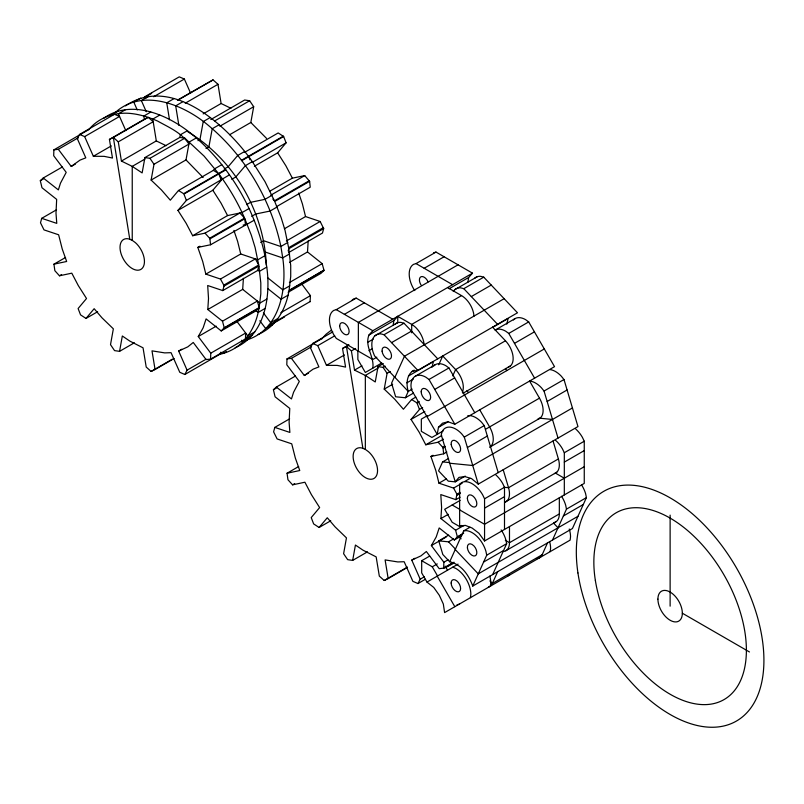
<?xml version="1.0" encoding="UTF-8"?>
<svg xmlns="http://www.w3.org/2000/svg" width="804" height="804" viewBox="0 0 804 804"><rect width="100%" height="100%" fill="white"/><g stroke="black" fill="none" stroke-linecap="round" stroke-linejoin="round"><path stroke-width="1.21" d="M78.41 137.695L58.32 149.293L53.878 149.866L53.697 155.735L66.209 172.368L60.471 183.181L58.36 189.895L43.245 177.996L40.3 180.699L41.989 187.734L56.662 199.382L55.999 213.201L56.772 223.371L41.707 218.336L40.491 222.788L44.009 229.894L58.622 234.778L62.24 249.009L66.652 261.481L53.948 264.174L54.853 270.687L59.466 275.792L71.787 273.169L78.3 285.591L86.52 298.505L78.109 308.535L80.551 314.866L85.998 318.434L97.626 311.721M236.828 321.288L245.652 333.047L245.471 338.906C252.838 330.243 257.159 319.248 259.049 308.093L256.114 310.786L221.221 330.926L206.095 318.897L203.151 327.811L198.256 336.534L210.759 353.187L210.578 359.056L206.125 359.619L193.241 342.454L187.834 346.836L178.669 351.046L187.081 370.152L184.86 374.493L179.784 372.302L171.061 352.675L164.709 352.886L151.996 350.856L155.061 369.508L151.112 371.438L146.207 367.056L143.052 347.83L129.836 341.097L122.329 335.992L119.565 351.348L114.55 350.614L110.51 344.655L113.354 328.836L101.947 317.791L94.158 308.706L85.998 318.434M103.475 118.439C131.615 98.008 169.523 115.515 192.99 135.082C229.452 165.735 254.968 209.03 264.908 255.551L266.827 267.4C270.747 296.364 265.27 334.575 235.2 347.73M311.52 346.745L291.43 358.353L286.978 358.916L286.797 364.785L299.309 381.418L293.581 392.241L291.46 398.945L276.345 387.056L273.41 389.749L275.089 396.794L289.772 408.432L289.108 422.261L289.872 432.431L274.817 427.396L273.601 431.848L277.119 438.944L291.731 443.828L295.339 458.069L299.761 470.531L287.058 473.234L287.953 479.747L292.576 484.842L304.897 482.219L311.409 494.641L319.63 507.565L311.218 517.585L313.65 523.917L319.108 527.484L330.735 520.771M284.395 228.768L305.54 216.557L320.163 221.482L323.68 228.587L288.787 248.737L290.716 265.632L290.716 276.606L289.068 290.324L323.962 270.184L322.173 263.632L307.5 251.953L308.203 240.919M310.073 301.711L310.455 295.631L301.641 283.872M319.108 527.484L327.268 517.766L335.047 526.841L346.454 537.886L343.609 553.715L347.66 559.664L352.675 560.398L355.428 545.042L362.946 550.147L376.161 556.891L379.317 576.106L384.222 580.498L388.171 578.558L385.106 559.916L397.809 561.936L404.161 561.725L412.894 581.362L417.969 583.543L420.19 579.202L411.769 560.107L420.934 555.886L426.351 551.504L439.225 568.679L443.677 568.106L443.858 562.247L431.366 545.584L436.25 536.861L439.195 527.947L454.32 539.986L461.727 535.715M243.401 278.335L242.697 289.37L207.804 309.52L222.477 321.198L224.256 327.741L221.221 330.926M207.804 309.52L208.507 298.485L207.693 285.52L222.768 290.596L257.662 270.456L258.878 266.003L223.974 286.144L222.768 290.596M454.32 539.986L457.365 536.791L455.587 530.248L440.914 518.57L441.607 507.535L440.803 494.581L455.868 499.656L460.099 497.214M470.43 597.684L470.842 594.367A21.145 12.211 60 0 0 455.878 568.468L452.813 567.152M490.37 586.166L490.782 582.85A21.145 12.211 60 0 0 489.787 576.096M550.197 551.634L550.599 548.318A21.145 12.211 60 0 0 549.604 541.554M372.815 368.142C374.584 356.634 364.353 346.765 368.935 335.047L372.815 330.725L472.511 273.169L435.989 252.074L433.527 252.838M393.126 325.449L393.859 320.655L397.739 316.334L411.698 324.394A17.628 10.181 60 0 1 424.13 345.027M467.898 282.284L468.631 277.481L472.511 273.169M323.962 270.184L288.968 290.827C287.068 301.982 282.747 312.967 275.38 321.64M454.823 424.221L448.069 421.778L442.491 423.195L438.471 427.316L437.205 434.391L411.367 389.649L410.965 385.87A21.145 12.211 60 0 1 425.919 377.237L428.994 379.478L454.823 424.221L554.529 366.654L528.69 321.912L525.625 319.67A21.145 12.211 60 0 0 513.364 319.962M144.931 157.574L149.946 158.318L153.996 164.267L151.112 180.066L161.423 189.935L170.307 200.186L178.498 190.498L213.392 170.347L218.537 173.533L204.115 156.127L184.84 138.167L179.825 137.434L144.931 157.574L142.137 172.91L132.238 166.378L121.414 161.061L118.288 141.856L113.354 137.454L109.434 139.404L112.47 158.036L104.158 156.358L93.354 156.277L84.651 136.6L79.576 134.419L77.355 138.75L85.797 157.845L80.018 160.107L71.224 166.448L58.32 149.293M151.112 180.066L186.005 159.916L189.282 141.976L196.266 137.956M229.663 134.71L250.818 122.499L253.692 106.711L249.642 100.751L244.637 100.018L210.799 119.555M383.327 363.579L378.041 366.634L375.247 381.96L365.338 375.428L354.514 370.121L351.398 350.916L346.454 346.504L342.544 348.454L345.569 367.096L337.258 365.408L326.464 365.338L317.761 345.65L312.686 343.469L310.465 347.81L318.907 366.905L313.128 369.157L304.324 375.498L291.43 358.353M415.829 397.106L411.598 399.548L403.407 409.246L394.523 398.985L384.222 389.116L387.096 373.317L383.046 367.368L378.041 366.634M179.825 137.434L180.307 134.811L187.292 130.781M224.256 327.741L259.159 307.59L260.808 293.872L260.808 282.897L258.878 266.003M394.442 376.845L391.578 383.166L395.628 396.784L405.397 397.759L408.261 391.427C405.93 384.071 406.563 374.041 414.201 370.111M432.029 367.317L433.346 361.639L408.422 376.031M506.801 324.153L508.118 318.464L492.952 327.228M288.174 250.959L288.787 248.737M323.68 228.587L322.464 233.039L288.626 252.577M455.868 499.656L456.923 494.189L453.567 488.098L438.944 483.174L435.798 470.481L430.914 456.471L433.034 455.255M323.52 227.572L288.616 247.722L284.998 230.205L281.249 217.954L274.727 201.472L309.62 181.322L304.716 175.594L292.375 178.166L270.174 190.99M394.905 377.337L404.442 356.252L504.138 298.686M438.703 364.835L442.723 355.961L455.617 369.569A17.628 10.181 60 0 1 462.36 392.272M452.752 375.9L455.617 369.569L505.465 340.785L492.571 327.178M448.592 458.451L442.612 461.908L438.562 470.853L448.33 481.164L455.245 481.847L465.214 476.089M581.503 484.802A21.145 12.211 60 0 1 585.613 493.696L586.417 497.616L572.438 528.519L472.742 586.076C468.993 575.393 461.375 564.348 449.707 561.775L463.687 530.871L469.988 527.233M472.742 586.076L486.721 555.182L506.661 543.665L505.857 539.745A21.145 12.211 60 0 0 501.143 529.936M492.681 574.569L506.661 543.665M497.666 571.694L492.319 583.493A17.628 10.181 60 0 1 488.39 587.141M536.409 558.649A17.628 10.181 60 0 0 542.167 554.72L547.514 542.911M552.499 540.027L566.478 509.133L586.417 497.616M184.86 374.493L219.753 354.343L220.869 352.172M249.019 208.558L242.034 212.578L239.914 213.01L205.02 233.15L192.679 235.733L186.166 223.311L177.945 210.387L186.387 200.407L229.411 174.88M177.945 210.387L212.839 190.246L221.281 180.257L218.839 173.925C229.05 187.603 237.773 202.427 244.537 218.105L209.633 238.255L205.02 233.15M254.376 166.257L277.641 152.83L286.083 142.841L283.641 136.509L278.194 132.941L244.356 152.469M443.416 439.155L438.13 442.2L425.778 444.783L419.266 432.361L411.045 419.447L419.487 409.457L422.663 407.628M213.392 170.347L214.799 168.709L221.783 164.679M275.179 321.851C270.616 327.389 264.667 331.58 258.134 334.494M88.772 129.715C98.57 117.525 114.801 111.977 130.137 113.414C139.695 114.319 148.891 117.223 157.634 121.072C168.8 127.364 181.965 132.821 188.89 144.117L153.996 164.267M245.27 339.117C238.838 346.986 229.602 352.112 219.753 354.343M321.871 338.775L326.062 334.233L331.369 330.163M484.561 540.971L478.882 533.213L472.099 528.017L465.315 525.374L459.637 526.58L459.637 484.4L461.526 482.651A21.145 12.211 60 0 1 482.671 494.862L484.561 498.792L484.561 540.971L584.257 483.405L584.257 441.225L582.377 437.296A21.145 12.211 60 0 0 575.664 428.954M323.861 270.677L320.917 273.37L288.133 292.294M115.887 111.947C143.665 87.616 184.669 105.193 208.939 125.876C245.401 156.519 270.928 199.814 280.867 246.346L282.777 258.195C287.189 288.425 280.114 330.153 246.325 340.042L248.315 338.896M125.514 105.877C169.845 75.526 222.668 122.077 248.456 156.267M110.862 115.324L117.846 111.294M140.77 98.058L133.796 102.088L137.233 109.917M79.576 134.419L114.469 114.268L119.545 116.449L125.836 130.67M53.878 149.866L88.963 129.504M144.057 97.797L151.654 93.314M125.404 109.736L118.429 113.766L119.545 116.449L84.651 136.6M148.338 96.5L141.353 100.53L146.268 111.716M153.685 96.741L184.357 79.033L190.638 93.254M150.79 112.037L143.815 116.067L144.328 119.253L109.434 139.404M173.724 98.802L166.75 102.832L169.503 119.806M177.413 100.158L213.05 79.897L217.995 84.299L221.11 103.505L230.909 108.279M43.245 177.996L62.28 167.011M178.156 100.038L213.05 79.897M40.3 180.699L43.476 178.86M159.745 115.072L152.76 119.103L156.308 140.921L166.106 145.695M182.669 101.837L175.694 105.867L178.85 125.253M71.224 166.448L75.455 164.006M93.354 156.277L111.334 145.906M118.288 141.856L153.182 121.716L148.248 117.314L113.354 137.454L129.786 239.311M185.211 103.224L217.995 84.299M121.414 161.061L156.308 140.921M203.141 113.887L221.11 103.505M210.226 117.545L203.241 121.575L199.965 139.524L197.975 140.67M41.707 218.336L56.511 209.794M144.921 159.051L132.238 166.378L132.238 240.346L135.394 242.647A17.276 9.97 60 0 1 142.238 268.315A17.276 9.97 60 0 1 122.228 256.757A17.276 9.97 60 0 1 129.072 238.999L132.238 240.346M149.946 158.318L184.84 138.167M214.748 120.901L249.642 100.751M219.19 124.71L212.216 128.74L208.939 146.68L205.955 148.408M219.854 126.238L253.692 106.711M244.717 151.433L237.733 155.463L228.135 166.8L224.145 169.101M53.948 264.174L65.586 257.461M178.498 190.498L183.644 193.684L225.522 169.503M241.471 160.297L283.35 136.117M186.387 200.407L183.945 194.065L225.823 169.895M241.773 160.679L283.641 136.509M309.339 180.689L274.445 200.839L265.018 181.664L252.345 161.644L245.361 165.674L235.773 177.001L231.783 179.302M252.245 162.378L286.083 142.841M59.466 275.792L61.586 274.566M192.679 235.733L227.572 215.583L239.914 213.01L244.537 218.105M246.516 204.648L250.496 202.347L264.968 199.342L271.943 195.312M270.878 195.131L304.716 175.594M223.813 285.139L220.467 279.048L205.844 274.124L202.698 261.431L197.814 247.421L210.537 244.768L209.924 238.878L244.818 218.738L251.34 235.22L255.089 247.471L258.707 264.988L223.813 285.139L223.974 286.144M197.814 247.421L199.925 246.195M251.652 216.336L255.642 214.035L270.094 211.04L277.078 207.01M210.537 244.768L254.144 220.246M276.395 206.739L310.233 187.201L309.62 181.322M205.844 274.124L240.738 253.974L257.863 259.762L264.848 255.742M260.677 242.466L263.672 240.738L280.797 246.526L287.772 242.496M220.467 279.048L255.36 258.898L258.707 264.988M286.324 241.019L320.163 221.482M119.565 351.348L134.368 342.795M266.687 267.139L259.712 271.169L257.662 270.456M289.621 253.893L282.636 257.923L265.521 252.134M289.53 262.335L307.5 251.953M222.477 321.198L257.37 301.048L259.883 303.078L266.858 299.048M289.4 282.566L322.173 263.632M198.256 336.534L216.236 326.153M289.792 285.802L282.807 289.832L267.541 277.651M178.669 351.046L181.835 349.217M224.155 328.233L259.049 308.093M151.112 371.438L172.267 359.237M155.061 369.508L174.096 358.514M265.139 308.414L258.154 312.444L256.114 310.786M288.073 295.179L281.088 299.199L267.732 288.556M210.759 353.187L245.652 333.047L247.773 335.911L254.757 331.881M280.847 312.726L310.455 295.631M187.081 370.152L206.115 359.167M277.681 318.645L270.707 322.675L263.4 312.907M210.377 359.267L252.446 334.876M268.395 325.67L310.274 301.49M271.873 324.253L284.566 316.927M249.732 337.791L242.748 341.821L241.592 340.263M272.656 324.555L265.682 328.585L259.833 320.776M223.391 353.278L226.386 351.559M376.805 357.207L372.815 359.509L336.283 338.424L333.831 334.816A21.145 12.211 60 0 1 333.831 310.394L336.283 309.64L356.222 298.123L392.754 319.218M414.814 290.576L413.588 288.767A21.145 12.211 60 0 1 413.588 264.345L416.05 263.591L435.989 252.074M344.403 314.324L364.343 302.806M424.16 268.275L444.099 256.767M312.686 343.469L332.776 331.871M286.978 358.916L322.072 338.554M317.761 345.65L334.675 335.881M458.059 264.817L358.363 322.384L358.363 351.167M342.544 348.454L348.886 344.795M348.574 345.288L346.454 346.504L362.895 448.361M276.345 387.056L295.38 376.061M273.41 389.749L276.576 387.92M368.935 335.047L393.859 320.655M449.124 288.747L468.631 277.481M304.324 375.498L308.555 373.056M374.905 335.811L397.608 322.705M454.672 289.762L477.365 276.656M326.464 365.338L344.444 354.956M351.398 350.916L355.629 348.474M367.83 342.243L373.247 339.117M412.241 389.126L408.261 391.427L374.503 355.81L372.955 351.81A21.145 12.211 60 0 1 381.056 333.921L384.051 334.725L403.99 323.208L437.738 358.835M453.265 291.5A21.145 12.211 60 0 1 460.813 287.872L463.807 288.676L483.747 277.159L517.495 312.786L417.799 370.353L412.04 371.368M473.988 316.253A17.628 10.181 60 0 0 461.546 295.621L411.698 324.394L411.698 332.796M368.935 350.715L372.182 348.835M391.548 342.635L411.487 331.127M471.305 296.586L491.244 285.078M354.514 370.121L361.921 365.84M381.789 362.966L365.338 372.463L357.86 359.509L357.86 350.876M274.817 427.396L289.621 418.844M378.031 368.111L365.338 375.428L365.338 449.396L368.503 451.707A17.276 9.97 60 0 1 375.347 477.365A17.276 9.97 60 0 1 355.338 465.817A17.276 9.97 60 0 1 362.182 448.059L365.338 449.396M383.046 367.368L385.166 366.142M387.096 373.317L390.272 371.488M384.222 389.116L392.684 384.232M415.346 376.192L435.286 364.674M515.042 318.625L495.103 330.142A21.145 12.211 60 0 1 505.686 331.188L508.751 333.429L534.59 378.171M406.844 382.845L413.346 379.096M428.994 379.478L448.933 367.961L474.762 412.703M508.751 333.429L528.69 321.912M405.397 397.759L413.367 393.156M287.058 473.234L298.686 466.511M434.733 389.417L454.672 377.9M514.49 343.368L534.429 331.851M411.598 399.548L416.753 402.734L418.864 401.518M419.487 409.457L417.045 403.126L419.165 401.899M292.576 484.842L294.686 483.626M411.045 419.447L424.793 411.507M462.903 393.327L510.58 365.8M427.316 415.678L421.336 419.125L421.336 431.336L431.909 437.446L443.185 430.934M426.974 416.683L544.298 348.946M438.471 427.316L448.22 421.688M425.778 444.783L441.637 435.627M438.13 442.2L442.743 447.305L444.853 446.079M430.914 456.471L443.637 453.818L443.024 447.939L445.145 446.712M549.856 369.579A21.145 12.211 60 0 1 561.303 376.192L563.996 379.528L577.965 426.572L478.269 484.129L464.29 437.085L484.229 425.577L481.546 422.241A21.145 12.211 60 0 0 467.787 415.688M558.026 438.079L544.047 391.035L563.996 379.528M485.706 429.185L539.474 398.141L529.605 381.046M443.637 453.818L446.813 451.989M467.395 447.537L487.335 436.029M547.152 401.487L567.101 389.98M489.616 447.275L539.474 418.492M438.944 483.174L446.351 478.903M572.438 407.95L472.742 465.516L449.707 463.235M459.637 484.4L461.737 483.184M464.883 481.365L470.129 478.34M453.567 488.098L462.029 483.214M456.923 494.189L460.089 492.36M457.084 495.204L460.26 493.375M352.675 560.398L367.478 551.846M460.129 500.389L444.682 509.314L452.16 522.258L459.637 526.58L461.627 525.424M440.914 518.57L448.31 514.299M484.561 498.792L504.5 487.274L502.611 483.345A21.145 12.211 60 0 0 495.907 475.003M564.318 494.922L564.318 452.742L584.257 441.225M553.041 440.954L558.388 458.933L508.54 487.716L503.927 487.254M484.561 508.158L504.5 496.651M564.318 462.109L584.257 450.602M455.587 530.248L464.039 525.364M556.76 472.26L504.61 502.369A17.628 10.181 60 0 0 508.54 487.716L503.193 469.737M449.707 561.775L442.803 554.479L438.753 540.861L448.722 535.102M431.366 545.584L446.17 537.042M411.769 560.107L414.944 558.267M438.753 540.861L448.521 541.826L453.506 538.951M457.365 536.791L463.707 533.132M457.265 537.293L462.551 534.238M384.222 580.498L407.487 567.061M388.171 578.558L407.196 567.564M569.242 529.032A21.145 12.211 60 0 1 570.538 536.811L570.136 540.117L444.602 612.598L443.336 604.065L439.316 595.302L433.738 587.433L426.974 582.066L421.688 572.91L421.688 560.7L429.668 556.097M584.257 466.712L484.561 524.278L459.637 509.887M421.688 560.7L432.271 566.81L437.255 563.926M443.858 562.247L448.089 559.805M420.19 579.202L424.422 576.759M443.677 568.106L453.195 562.609M443.476 568.317L454.049 562.217M417.969 583.543L425.366 579.272M445.456 567.664L453.818 563.192M426.974 582.066L458.059 564.127M559.333 497.797L559.333 513.917L509.485 542.7A17.628 10.181 60 0 1 503.254 551.564M483.616 562.046L503.555 550.529M563.373 515.997L583.312 504.48M505.837 550.76L555.685 521.987M577.965 516.289L478.269 573.855L455.245 549.544M542.167 554.72L492.319 583.493L489.857 580.89M144.328 119.253L147.273 117.796M356.222 298.123L353.77 298.887A21.145 12.211 60 0 0 352.092 300.224M243.12 225.1L245.431 224.617L244.818 218.738M463.687 530.871L466.37 530.63A21.145 12.211 60 0 1 485.917 551.263L486.721 555.182M539.162 418.14L552.499 419.467M442.612 461.908L449.516 462.591M483.747 277.159L480.752 276.355A21.145 12.211 60 0 0 474.611 278.254M403.99 323.208L400.995 322.404A21.145 12.211 60 0 0 394.844 324.303M184.357 79.033L179.272 76.852L144.378 97.003L146.408 97.877M188.005 131.916C233.884 159.303 264.225 211.844 266.325 265.099M416.05 263.591L452.572 284.676M447.587 287.561L461.546 295.621M336.283 309.64L372.815 330.725M555.654 473.224L564.318 478.229M682.335 613.211L749.469 651.974M452.16 504.992L459.637 509.314M505.334 540.298L509.485 542.7L509.485 526.58M448.933 367.961L445.858 365.719A21.145 12.211 60 0 0 433.607 366.011M242.697 289.37L257.37 301.048L259.159 307.59M478.269 484.129L471.546 478.611L464.853 476.571L459.004 477.375L455.245 481.847L441.265 434.813L442.069 431.808A21.145 12.211 60 0 1 461.607 433.748L464.29 437.085M250.818 122.499L266.556 138.409M186.005 159.916L203.131 177.513M463.807 288.676L497.555 324.303M384.051 334.725L417.799 370.353M553.765 523.303L558.026 527.806M459.355 536.982L461.084 538.811M448.521 541.826L455.436 549.122M272.898 199.141L274.445 200.839M544.047 391.035L541.363 387.699A21.145 12.211 60 0 0 529.916 381.096M467.023 390.533L468.31 392.422M277.641 152.83L285.862 165.755L292.375 178.166M252.345 161.644L248.748 156.649L249.974 159.825M212.839 190.246L221.06 203.161L227.572 215.583M505.485 368.473L506.741 370.634M479.747 409.829L489.616 426.924A17.628 10.181 60 0 1 490.35 446.773M445.175 566.137L447.526 570.207M432.271 566.81L437.557 575.965M437.205 576.166L454.823 606.698M564.318 452.742L562.428 448.813A21.145 12.211 60 0 0 555.725 440.471M442.743 447.305L443.024 447.939M209.633 238.255L209.924 238.878M298.696 193L302.394 203.864L305.54 216.557M233.894 230.416L237.592 241.28L240.738 253.974M484.229 425.577L498.209 472.621M566.478 509.133L565.674 505.213A21.145 12.211 60 0 0 561.564 496.309M670.124 515.123L670.124 606.166M504.5 487.274L504.5 529.454M397.739 316.334L397.739 322.595M558.388 458.933A17.628 10.181 60 0 1 554.458 473.586M505.465 340.785A17.628 10.181 60 0 1 508.279 367.126M459.657 603.904A17.628 10.181 60 0 1 457.074 604.698M509.505 575.121A17.628 10.181 60 0 1 507.847 575.775M559.333 513.917A17.628 10.181 60 0 1 554.016 522.64M539.474 398.141A17.628 10.181 60 0 1 537.806 419.145M421.075 285.028A6.693 3.869 60 0 1 419.437 280.355L419.507 278.968A6.693 3.869 60 0 1 423.185 276.757A6.693 3.869 60 0 1 428.07 281.842M595.352 580.408A107.867 62.28 60 0 0 720.565 701.349A107.867 62.28 60 0 0 694.445 536.74A107.867 62.28 60 0 0 595.352 580.408M657.913 599.111A17.276 9.97 60 0 0 676.224 621.904A17.276 9.97 60 0 0 676.224 597.472A17.276 9.97 60 0 0 657.913 599.111M577.935 572.95A132.65 76.591 60 0 0 731.218 723.62A132.65 76.591 60 0 0 701.209 521.927A132.65 76.591 60 0 0 577.935 572.95M451.185 444.401A6.693 3.869 60 0 0 458.762 452.401A6.693 3.869 60 0 0 457.697 442.391A6.693 3.869 60 0 0 451.185 444.401M382.081 351.177A6.693 3.869 60 0 0 389.659 359.177A6.693 3.869 60 0 0 388.583 349.167A6.693 3.869 60 0 0 382.081 351.177M467.405 547.896A6.693 3.869 60 0 0 474.983 555.896A6.693 3.869 60 0 0 473.908 545.886A6.693 3.869 60 0 0 467.405 547.896M451.144 583A6.693 3.869 60 0 0 458.25 591.834A6.693 3.869 60 0 0 458.25 582.367A6.693 3.869 60 0 0 451.144 583M467.365 498.229A6.693 3.869 60 0 0 474.471 507.063A6.693 3.869 60 0 0 474.471 497.596A6.693 3.869 60 0 0 467.365 498.229M421.185 391.769A6.693 3.869 60 0 0 428.291 400.603A6.693 3.869 60 0 0 428.291 391.136A6.693 3.869 60 0 0 421.185 391.769M339.67 325.982A6.693 3.869 60 0 0 346.765 334.816A6.693 3.869 60 0 0 346.765 325.349A6.693 3.869 60 0 0 339.67 325.982"/></g></svg>
